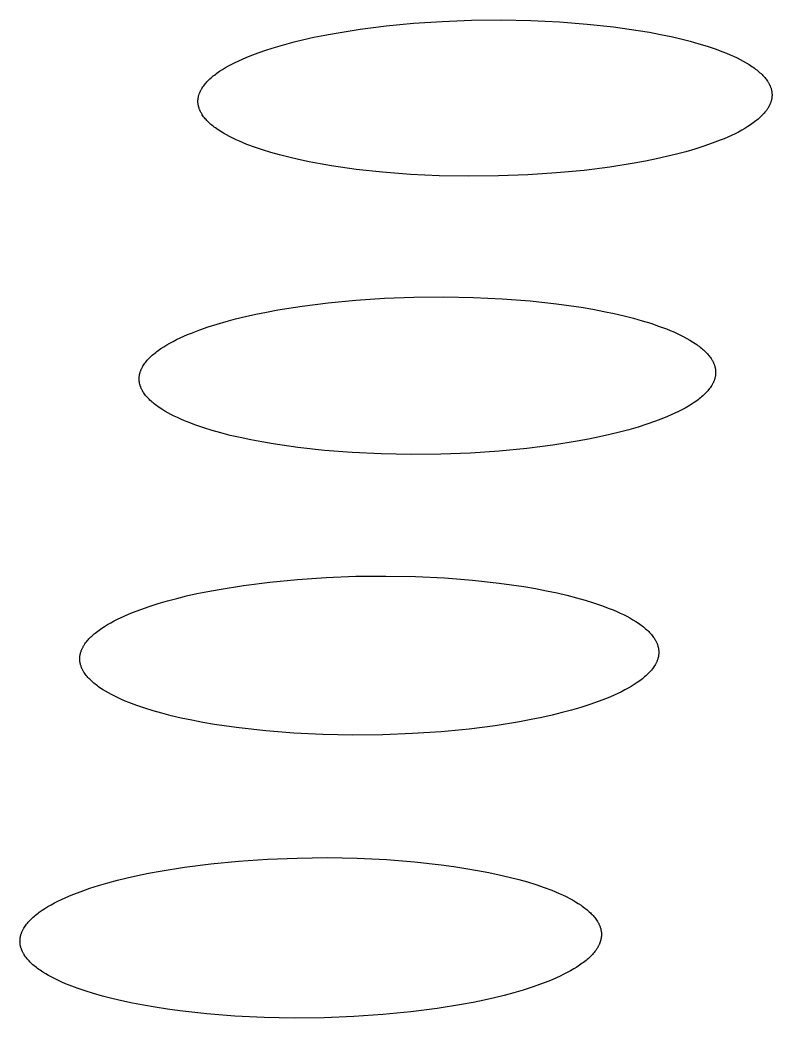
# Model space of a CAD drawing. Header units: millimetres. Extents: x -987 to 2591, y -102 to 2398.
# Drawn here: x -48.52 to -40.66, y 723.19 to 733.6 of the extents above; entities that cross this region are included whole.
import ezdxf

# ---------------------------------------------------------------- set-up
doc = ezdxf.new("R2010")
doc.units = ezdxf.units.MM
doc.header["$MEASUREMENT"] = 0
doc.layers.add('Utwórz2D linie widoczne', color=7, linetype='Continuous', true_color=0x000000)

msp = doc.modelspace()

# ---------------------------------------------------------------- linework, layer by layer
at = {"layer": 'Utwórz2D linie widoczne'}
for p, q in [((-44.692, 733.541), (-44.406, 733.568)), ((-44.406, 733.568), (-44.107, 733.588)), ((-44.107, 733.588), (-43.801, 733.599)), ((-43.801, 733.599), (-43.491, 733.603)), ((-43.491, 733.603), (-43.184, 733.597)), ((-43.184, 733.597), (-42.883, 733.583)), ((-42.883, 733.583), (-42.593, 733.56)), ((-42.593, 733.56), (-42.318, 733.53)), ((-45.446, 733.422), (-45.333, 733.445)), ((-45.333, 733.445), (-45.215, 733.466)), ((-45.215, 733.466), (-44.963, 733.506)), ((-44.963, 733.506), (-44.692, 733.541)), ((-42.318, 733.53), (-42.062, 733.494)), ((-42.062, 733.494), (-41.942, 733.474)), ((-41.942, 733.474), (-41.828, 733.452)), ((-41.828, 733.452), (-41.719, 733.429)), ((-45.847, 733.32), (-45.752, 733.347)), ((-45.752, 733.347), (-45.654, 733.373)), ((-45.654, 733.373), (-45.553, 733.398)), ((-45.553, 733.398), (-45.446, 733.422)), ((-41.719, 733.429), (-41.616, 733.405)), ((-41.616, 733.405), (-41.518, 733.381)), ((-41.518, 733.381), (-41.427, 733.355)), ((-41.427, 733.355), (-41.34, 733.328)), ((-46.113, 733.228), (-46.028, 733.26)), ((-46.028, 733.26), (-45.939, 733.291)), ((-45.939, 733.291), (-45.847, 733.32)), ((-41.34, 733.328), (-41.257, 733.3)), ((-41.257, 733.3), (-41.177, 733.27)), ((-41.177, 733.27), (-41.138, 733.255)), ((-41.138, 733.255), (-41.101, 733.239)), ((-41.101, 733.239), (-41.065, 733.223)), ((-46.337, 733.123), (-46.303, 733.142)), ((-46.303, 733.142), (-46.268, 733.16)), ((-46.268, 733.16), (-46.231, 733.177)), ((-46.231, 733.177), (-46.193, 733.195)), ((-46.193, 733.195), (-46.153, 733.211)), ((-46.153, 733.211), (-46.113, 733.228)), ((-41.065, 733.223), (-41.03, 733.206)), ((-41.03, 733.206), (-40.996, 733.189)), ((-40.996, 733.189), (-40.964, 733.172)), ((-40.964, 733.172), (-40.933, 733.155)), ((-40.933, 733.155), (-40.903, 733.137)), ((-40.903, 733.137), (-40.875, 733.118)), ((-46.497, 733.018), (-46.485, 733.028)), ((-46.485, 733.028), (-46.472, 733.037)), ((-46.472, 733.037), (-46.459, 733.047)), ((-46.459, 733.047), (-46.431, 733.067)), ((-46.431, 733.067), (-46.401, 733.086)), ((-46.401, 733.086), (-46.37, 733.105)), ((-46.37, 733.105), (-46.337, 733.123)), ((-40.875, 733.118), (-40.862, 733.109)), ((-40.862, 733.109), (-40.849, 733.1)), ((-40.849, 733.1), (-40.836, 733.09)), ((-40.836, 733.09), (-40.824, 733.081)), ((-40.824, 733.081), (-40.812, 733.071)), ((-40.812, 733.071), (-40.801, 733.062)), ((-40.801, 733.062), (-40.79, 733.052)), ((-40.79, 733.052), (-40.779, 733.042)), ((-40.779, 733.042), (-40.769, 733.033)), ((-40.769, 733.033), (-40.759, 733.023)), ((-46.597, 732.916), (-46.59, 732.926)), ((-46.59, 732.926), (-46.581, 732.937)), ((-46.581, 732.937), (-46.572, 732.947)), ((-46.572, 732.947), (-46.563, 732.957)), ((-46.563, 732.957), (-46.553, 732.967)), ((-46.553, 732.967), (-46.543, 732.978)), ((-46.543, 732.978), (-46.532, 732.988)), ((-46.532, 732.988), (-46.521, 732.998)), ((-46.521, 732.998), (-46.51, 733.008)), ((-46.51, 733.008), (-46.497, 733.018)), ((-40.759, 733.023), (-40.75, 733.013)), ((-40.75, 733.013), (-40.741, 733.003)), ((-40.741, 733.003), (-40.733, 732.993)), ((-40.733, 732.993), (-40.725, 732.983)), ((-40.725, 732.983), (-40.718, 732.973)), ((-40.718, 732.973), (-40.711, 732.963)), ((-40.711, 732.963), (-40.707, 732.958)), ((-40.707, 732.958), (-40.704, 732.953)), ((-40.704, 732.953), (-40.701, 732.947)), ((-40.701, 732.947), (-40.698, 732.942)), ((-40.698, 732.942), (-40.695, 732.937)), ((-40.695, 732.937), (-40.693, 732.932)), ((-40.693, 732.932), (-40.69, 732.927)), ((-40.69, 732.927), (-40.688, 732.922)), ((-40.688, 732.922), (-40.685, 732.917)), ((-46.648, 732.816), (-46.647, 732.822)), ((-46.647, 732.822), (-46.645, 732.827)), ((-46.645, 732.827), (-46.643, 732.832)), ((-46.643, 732.832), (-46.641, 732.837)), ((-46.641, 732.837), (-46.639, 732.843)), ((-46.639, 732.843), (-46.637, 732.848)), ((-46.637, 732.848), (-46.635, 732.853)), ((-46.635, 732.853), (-46.632, 732.858)), ((-46.632, 732.858), (-46.63, 732.864)), ((-46.63, 732.864), (-46.627, 732.869)), ((-46.627, 732.869), (-46.624, 732.874)), ((-46.624, 732.874), (-46.621, 732.879)), ((-46.621, 732.879), (-46.618, 732.885)), ((-46.618, 732.885), (-46.612, 732.895)), ((-46.612, 732.895), (-46.605, 732.906)), ((-46.605, 732.906), (-46.597, 732.916)), ((-40.685, 732.917), (-40.683, 732.911)), ((-40.683, 732.911), (-40.681, 732.906)), ((-40.681, 732.906), (-40.679, 732.901)), ((-40.679, 732.901), (-40.677, 732.896)), ((-40.677, 732.896), (-40.675, 732.891)), ((-40.675, 732.891), (-40.674, 732.885)), ((-40.674, 732.885), (-40.672, 732.88)), ((-40.672, 732.88), (-40.671, 732.875)), ((-40.671, 732.875), (-40.67, 732.87)), ((-40.67, 732.87), (-40.669, 732.864)), ((-40.669, 732.864), (-40.668, 732.859)), ((-40.668, 732.859), (-40.667, 732.854)), ((-40.667, 732.854), (-40.666, 732.849)), ((-40.666, 732.849), (-40.665, 732.843)), ((-40.665, 732.843), (-40.665, 732.838)), ((-40.665, 732.838), (-40.665, 732.833)), ((-40.665, 732.833), (-40.664, 732.828)), ((-40.664, 732.828), (-40.664, 732.822)), ((-40.664, 732.822), (-40.664, 732.817)), ((-40.664, 732.817), (-40.664, 732.812)), ((-46.657, 732.769), (-46.656, 732.774)), ((-46.657, 732.764), (-46.657, 732.769)), ((-46.657, 732.758), (-46.657, 732.764)), ((-46.657, 732.753), (-46.657, 732.758)), ((-46.657, 732.748), (-46.657, 732.753)), ((-46.657, 732.742), (-46.657, 732.748)), ((-46.657, 732.737), (-46.657, 732.742)), ((-46.656, 732.732), (-46.657, 732.737)), ((-46.656, 732.779), (-46.655, 732.785)), ((-46.656, 732.774), (-46.656, 732.779)), ((-46.656, 732.727), (-46.656, 732.732)), ((-46.655, 732.721), (-46.656, 732.727)), ((-46.655, 732.785), (-46.654, 732.79)), ((-46.654, 732.716), (-46.655, 732.721)), ((-46.654, 732.79), (-46.653, 732.795)), ((-46.653, 732.711), (-46.654, 732.716)), ((-46.653, 732.795), (-46.652, 732.801)), ((-46.652, 732.801), (-46.651, 732.806)), ((-46.651, 732.806), (-46.65, 732.811)), ((-46.65, 732.811), (-46.648, 732.816)), ((-40.688, 732.717), (-40.691, 732.712)), ((-40.686, 732.722), (-40.688, 732.717)), ((-40.683, 732.727), (-40.686, 732.722)), ((-40.681, 732.733), (-40.683, 732.727)), ((-40.679, 732.738), (-40.681, 732.733)), ((-40.677, 732.743), (-40.679, 732.738)), ((-40.676, 732.749), (-40.677, 732.743)), ((-40.674, 732.754), (-40.676, 732.749)), ((-40.673, 732.759), (-40.674, 732.754)), ((-40.671, 732.764), (-40.673, 732.759)), ((-40.67, 732.77), (-40.671, 732.764)), ((-40.669, 732.775), (-40.67, 732.77)), ((-40.668, 732.78), (-40.669, 732.775)), ((-40.667, 732.785), (-40.668, 732.78)), ((-40.666, 732.791), (-40.667, 732.785)), ((-40.665, 732.796), (-40.666, 732.791)), ((-40.664, 732.812), (-40.665, 732.807)), ((-40.665, 732.807), (-40.665, 732.801)), ((-40.665, 732.801), (-40.665, 732.796)), ((-46.652, 732.706), (-46.653, 732.711)), ((-46.651, 732.7), (-46.652, 732.706)), ((-46.649, 732.695), (-46.651, 732.7)), ((-46.648, 732.69), (-46.649, 732.695)), ((-46.646, 732.685), (-46.648, 732.69)), ((-46.645, 732.68), (-46.646, 732.685)), ((-46.643, 732.674), (-46.645, 732.68)), ((-46.641, 732.669), (-46.643, 732.674)), ((-46.639, 732.664), (-46.641, 732.669)), ((-46.637, 732.659), (-46.639, 732.664)), ((-46.634, 732.654), (-46.637, 732.659)), ((-46.632, 732.648), (-46.634, 732.654)), ((-46.63, 732.643), (-46.632, 732.648)), ((-46.627, 732.638), (-46.63, 732.643)), ((-46.624, 732.633), (-46.627, 732.638)), ((-46.621, 732.628), (-46.624, 732.633)), ((-46.618, 732.623), (-46.621, 732.628)), ((-46.615, 732.618), (-46.618, 732.623)), ((-46.612, 732.613), (-46.615, 732.618)), ((-46.605, 732.602), (-46.612, 732.613)), ((-40.757, 732.618), (-40.766, 732.608)), ((-40.747, 732.628), (-40.757, 732.618)), ((-40.739, 732.639), (-40.747, 732.628)), ((-40.73, 732.649), (-40.739, 732.639)), ((-40.722, 732.659), (-40.73, 732.649)), ((-40.715, 732.67), (-40.722, 732.659)), ((-40.708, 732.68), (-40.715, 732.67)), ((-40.705, 732.685), (-40.708, 732.68)), ((-40.702, 732.691), (-40.705, 732.685)), ((-40.699, 732.696), (-40.702, 732.691)), ((-40.696, 732.701), (-40.699, 732.696)), ((-40.693, 732.706), (-40.696, 732.701)), ((-40.691, 732.712), (-40.693, 732.706)), ((-46.598, 732.592), (-46.605, 732.602)), ((-46.59, 732.582), (-46.598, 732.592)), ((-46.581, 732.572), (-46.59, 732.582)), ((-46.573, 732.562), (-46.581, 732.572)), ((-46.564, 732.552), (-46.573, 732.562)), ((-46.554, 732.543), (-46.564, 732.552)), ((-46.544, 732.533), (-46.554, 732.543)), ((-46.533, 732.523), (-46.544, 732.533)), ((-46.523, 732.513), (-46.533, 732.523)), ((-46.511, 732.504), (-46.523, 732.513)), ((-40.888, 732.508), (-40.917, 732.489)), ((-40.86, 732.528), (-40.888, 732.508)), ((-40.847, 732.538), (-40.86, 732.528)), ((-40.834, 732.548), (-40.847, 732.538)), ((-40.822, 732.558), (-40.834, 732.548)), ((-40.81, 732.568), (-40.822, 732.558)), ((-40.798, 732.578), (-40.81, 732.568)), ((-40.787, 732.588), (-40.798, 732.578)), ((-40.776, 732.598), (-40.787, 732.588)), ((-40.766, 732.608), (-40.776, 732.598)), ((-46.499, 732.494), (-46.511, 732.504)), ((-46.487, 732.485), (-46.499, 732.494)), ((-46.475, 732.475), (-46.487, 732.485)), ((-46.462, 732.466), (-46.475, 732.475)), ((-46.448, 732.457), (-46.462, 732.466)), ((-46.42, 732.438), (-46.448, 732.457)), ((-46.391, 732.42), (-46.42, 732.438)), ((-46.36, 732.403), (-46.391, 732.42)), ((-46.328, 732.386), (-46.36, 732.403)), ((-41.05, 732.415), (-41.087, 732.398)), ((-41.015, 732.433), (-41.05, 732.415)), ((-40.981, 732.452), (-41.015, 732.433)), ((-40.948, 732.47), (-40.981, 732.452)), ((-40.917, 732.489), (-40.948, 732.47)), ((-46.294, 732.369), (-46.328, 732.386)), ((-46.259, 732.352), (-46.294, 732.369)), ((-46.223, 732.336), (-46.259, 732.352)), ((-46.186, 732.32), (-46.223, 732.336)), ((-46.148, 732.304), (-46.186, 732.32)), ((-46.068, 732.274), (-46.148, 732.304)), ((-41.29, 732.315), (-41.378, 732.284)), ((-41.205, 732.347), (-41.29, 732.315)), ((-41.165, 732.363), (-41.205, 732.347)), ((-41.125, 732.38), (-41.165, 732.363)), ((-41.087, 732.398), (-41.125, 732.38)), ((-45.984, 732.246), (-46.068, 732.274)), ((-45.898, 732.219), (-45.984, 732.246)), ((-45.806, 732.194), (-45.898, 732.219)), ((-45.709, 732.169), (-45.806, 732.194)), ((-41.663, 732.201), (-41.765, 732.177)), ((-41.565, 732.227), (-41.663, 732.201)), ((-41.47, 732.255), (-41.565, 732.227)), ((-41.378, 732.284), (-41.47, 732.255)), ((-45.606, 732.145), (-45.709, 732.169)), ((-45.497, 732.122), (-45.606, 732.145)), ((-45.382, 732.1), (-45.497, 732.122)), ((-45.262, 732.08), (-45.382, 732.1)), ((-42.103, 732.108), (-42.356, 732.067)), ((-41.985, 732.13), (-42.103, 732.108)), ((-41.872, 732.153), (-41.985, 732.13)), ((-41.765, 732.177), (-41.872, 732.153)), ((-45.006, 732.043), (-45.262, 732.08)), ((-44.731, 732.013), (-45.006, 732.043)), ((-44.44, 731.991), (-44.731, 732.013)), ((-44.139, 731.977), (-44.44, 731.991)), ((-43.213, 731.986), (-43.52, 731.974)), ((-42.914, 732.006), (-43.213, 731.986)), ((-42.627, 732.033), (-42.914, 732.006)), ((-42.356, 732.067), (-42.627, 732.033)), ((-43.83, 731.971), (-44.139, 731.977)), ((-43.52, 731.974), (-43.83, 731.971)), ((-45.569, 730.616), (-45.297, 730.651)), ((-45.297, 730.651), (-45.01, 730.678)), ((-45.01, 730.678), (-44.71, 730.698)), ((-44.71, 730.698), (-44.402, 730.71)), ((-44.402, 730.71), (-44.091, 730.713)), ((-44.091, 730.713), (-43.782, 730.707)), ((-43.782, 730.707), (-43.48, 730.693)), ((-43.48, 730.693), (-43.189, 730.67)), ((-43.189, 730.67), (-42.913, 730.64)), ((-42.913, 730.64), (-42.656, 730.604)), ((-46.162, 730.506), (-46.054, 730.531)), ((-46.054, 730.531), (-45.941, 730.554)), ((-45.941, 730.554), (-45.822, 730.576)), ((-45.822, 730.576), (-45.569, 730.616)), ((-42.656, 730.604), (-42.536, 730.583)), ((-42.536, 730.583), (-42.421, 730.561)), ((-42.421, 730.561), (-42.311, 730.538)), ((-42.311, 730.538), (-42.208, 730.514)), ((-46.55, 730.399), (-46.457, 730.428)), ((-46.457, 730.428), (-46.362, 730.456)), ((-46.362, 730.456), (-46.264, 730.482)), ((-46.264, 730.482), (-46.162, 730.506)), ((-42.208, 730.514), (-42.11, 730.489)), ((-42.11, 730.489), (-42.019, 730.463)), ((-42.019, 730.463), (-41.931, 730.437)), ((-41.931, 730.437), (-41.848, 730.408)), ((-46.804, 730.301), (-46.765, 730.319)), ((-46.765, 730.319), (-46.724, 730.335)), ((-46.724, 730.335), (-46.639, 730.368)), ((-46.639, 730.368), (-46.55, 730.399)), ((-41.848, 730.408), (-41.767, 730.378)), ((-41.767, 730.378), (-41.729, 730.362)), ((-41.729, 730.362), (-41.691, 730.346)), ((-41.691, 730.346), (-41.655, 730.33)), ((-41.655, 730.33), (-41.62, 730.313)), ((-46.983, 730.211), (-46.95, 730.23)), ((-46.95, 730.23), (-46.916, 730.248)), ((-46.916, 730.248), (-46.88, 730.266)), ((-46.88, 730.266), (-46.843, 730.284)), ((-46.843, 730.284), (-46.804, 730.301)), ((-41.62, 730.313), (-41.586, 730.296)), ((-41.586, 730.296), (-41.554, 730.279)), ((-41.554, 730.279), (-41.523, 730.261)), ((-41.523, 730.261), (-41.493, 730.243)), ((-41.493, 730.243), (-41.465, 730.225)), ((-41.465, 730.225), (-41.451, 730.215)), ((-41.451, 730.215), (-41.438, 730.206)), ((-47.135, 730.103), (-47.123, 730.113)), ((-47.123, 730.113), (-47.111, 730.123)), ((-47.111, 730.123), (-47.098, 730.133)), ((-47.098, 730.133), (-47.085, 730.143)), ((-47.085, 730.143), (-47.072, 730.153)), ((-47.072, 730.153), (-47.044, 730.173)), ((-47.044, 730.173), (-47.014, 730.192)), ((-47.014, 730.192), (-46.983, 730.211)), ((-41.438, 730.206), (-41.425, 730.197)), ((-41.425, 730.197), (-41.413, 730.187)), ((-41.413, 730.187), (-41.401, 730.177)), ((-41.401, 730.177), (-41.39, 730.168)), ((-41.39, 730.168), (-41.379, 730.158)), ((-41.379, 730.158), (-41.368, 730.148)), ((-41.368, 730.148), (-41.358, 730.138)), ((-41.358, 730.138), (-41.348, 730.128)), ((-41.348, 730.128), (-41.339, 730.118)), ((-41.339, 730.118), (-41.33, 730.108)), ((-47.226, 730), (-47.219, 730.01)), ((-47.219, 730.01), (-47.211, 730.021)), ((-47.211, 730.021), (-47.203, 730.031)), ((-47.203, 730.031), (-47.195, 730.041)), ((-47.195, 730.041), (-47.186, 730.052)), ((-47.186, 730.052), (-47.177, 730.062)), ((-47.177, 730.062), (-47.167, 730.072)), ((-47.167, 730.072), (-47.156, 730.083)), ((-47.156, 730.083), (-47.146, 730.093)), ((-47.146, 730.093), (-47.135, 730.103)), ((-41.33, 730.108), (-41.322, 730.098)), ((-41.322, 730.098), (-41.314, 730.088)), ((-41.314, 730.088), (-41.306, 730.078)), ((-41.306, 730.078), (-41.299, 730.068)), ((-41.299, 730.068), (-41.293, 730.057)), ((-41.293, 730.057), (-41.29, 730.052)), ((-41.29, 730.052), (-41.287, 730.047)), ((-41.287, 730.047), (-41.284, 730.042)), ((-41.284, 730.042), (-41.281, 730.037)), ((-41.281, 730.037), (-41.279, 730.032)), ((-41.279, 730.032), (-41.276, 730.026)), ((-41.276, 730.026), (-41.274, 730.021)), ((-41.274, 730.021), (-41.272, 730.016)), ((-41.272, 730.016), (-41.27, 730.011)), ((-41.27, 730.011), (-41.268, 730.005)), ((-41.268, 730.005), (-41.266, 730)), ((-47.267, 729.899), (-47.266, 729.904)), ((-47.266, 729.904), (-47.265, 729.909)), ((-47.265, 729.909), (-47.264, 729.915)), ((-47.264, 729.915), (-47.262, 729.92)), ((-47.262, 729.92), (-47.261, 729.925)), ((-47.261, 729.925), (-47.259, 729.931)), ((-47.259, 729.931), (-47.257, 729.936)), ((-47.257, 729.936), (-47.255, 729.941)), ((-47.255, 729.941), (-47.253, 729.947)), ((-47.253, 729.947), (-47.251, 729.952)), ((-47.251, 729.952), (-47.249, 729.957)), ((-47.249, 729.957), (-47.246, 729.963)), ((-47.246, 729.963), (-47.244, 729.968)), ((-47.244, 729.968), (-47.241, 729.973)), ((-47.241, 729.973), (-47.238, 729.978)), ((-47.238, 729.978), (-47.235, 729.984)), ((-47.235, 729.984), (-47.232, 729.989)), ((-47.232, 729.989), (-47.226, 730)), ((-41.266, 730), (-41.264, 729.995)), ((-41.264, 729.995), (-41.262, 729.99)), ((-41.262, 729.99), (-41.261, 729.984)), ((-41.261, 729.984), (-41.26, 729.979)), ((-41.26, 729.979), (-41.258, 729.974)), ((-41.258, 729.974), (-41.257, 729.969)), ((-41.257, 729.969), (-41.256, 729.963)), ((-41.256, 729.963), (-41.255, 729.958)), ((-41.255, 729.958), (-41.255, 729.953)), ((-41.255, 729.953), (-41.254, 729.947)), ((-41.254, 729.947), (-41.254, 729.942)), ((-41.254, 729.942), (-41.253, 729.937)), ((-41.253, 729.91), (-41.254, 729.905)), ((-41.254, 729.905), (-41.254, 729.9)), ((-41.253, 729.937), (-41.253, 729.932)), ((-41.253, 729.932), (-41.253, 729.926)), ((-41.253, 729.926), (-41.253, 729.921)), ((-41.253, 729.921), (-41.253, 729.916)), ((-41.253, 729.916), (-41.253, 729.91)), ((-47.271, 729.872), (-47.27, 729.878)), ((-47.271, 729.867), (-47.271, 729.872)), ((-47.271, 729.862), (-47.271, 729.867)), ((-47.271, 729.856), (-47.271, 729.862)), ((-47.271, 729.851), (-47.271, 729.856)), ((-47.271, 729.846), (-47.271, 729.851)), ((-47.271, 729.84), (-47.271, 729.846)), ((-47.27, 729.835), (-47.271, 729.84)), ((-47.27, 729.883), (-47.269, 729.888)), ((-47.27, 729.878), (-47.27, 729.883)), ((-47.27, 729.83), (-47.27, 729.835)), ((-47.269, 729.824), (-47.27, 729.83)), ((-47.269, 729.888), (-47.268, 729.893)), ((-47.268, 729.819), (-47.269, 729.824)), ((-47.268, 729.893), (-47.267, 729.899)), ((-47.267, 729.814), (-47.268, 729.819)), ((-47.266, 729.809), (-47.267, 729.814)), ((-47.265, 729.803), (-47.266, 729.809)), ((-47.264, 729.798), (-47.265, 729.803)), ((-47.262, 729.793), (-47.264, 729.798)), ((-41.288, 729.799), (-41.291, 729.793)), ((-41.285, 729.804), (-41.288, 729.799)), ((-41.282, 729.809), (-41.285, 729.804)), ((-41.279, 729.815), (-41.282, 729.809)), ((-41.277, 729.82), (-41.279, 729.815)), ((-41.275, 729.825), (-41.277, 729.82)), ((-41.272, 729.83), (-41.275, 729.825)), ((-41.27, 729.836), (-41.272, 729.83)), ((-41.268, 729.841), (-41.27, 729.836)), ((-41.266, 729.846), (-41.268, 729.841)), ((-41.264, 729.852), (-41.266, 729.846)), ((-41.263, 729.857), (-41.264, 729.852)), ((-41.261, 729.862), (-41.263, 729.857)), ((-41.26, 729.868), (-41.261, 729.862)), ((-41.259, 729.873), (-41.26, 729.868)), ((-41.257, 729.878), (-41.259, 729.873)), ((-41.256, 729.884), (-41.257, 729.878)), ((-41.255, 729.894), (-41.256, 729.889)), ((-41.256, 729.889), (-41.256, 729.884)), ((-41.254, 729.9), (-41.255, 729.894)), ((-47.261, 729.787), (-47.262, 729.793)), ((-47.259, 729.782), (-47.261, 729.787)), ((-47.257, 729.777), (-47.259, 729.782)), ((-47.255, 729.772), (-47.257, 729.777)), ((-47.253, 729.766), (-47.255, 729.772)), ((-47.251, 729.761), (-47.253, 729.766)), ((-47.249, 729.756), (-47.251, 729.761)), ((-47.246, 729.751), (-47.249, 729.756)), ((-47.244, 729.746), (-47.246, 729.751)), ((-47.241, 729.74), (-47.244, 729.746)), ((-47.238, 729.735), (-47.241, 729.74)), ((-47.235, 729.73), (-47.238, 729.735)), ((-47.232, 729.725), (-47.235, 729.73)), ((-47.229, 729.72), (-47.232, 729.725)), ((-47.226, 729.715), (-47.229, 729.72)), ((-47.219, 729.704), (-47.226, 729.715)), ((-47.212, 729.694), (-47.219, 729.704)), ((-47.204, 729.684), (-47.212, 729.694)), ((-41.366, 729.7), (-41.376, 729.689)), ((-41.356, 729.71), (-41.366, 729.7)), ((-41.346, 729.72), (-41.356, 729.71)), ((-41.336, 729.731), (-41.346, 729.72)), ((-41.328, 729.741), (-41.336, 729.731)), ((-41.319, 729.751), (-41.328, 729.741)), ((-41.311, 729.762), (-41.319, 729.751)), ((-41.304, 729.772), (-41.311, 729.762)), ((-41.297, 729.783), (-41.304, 729.772)), ((-41.294, 729.788), (-41.297, 729.783)), ((-41.291, 729.793), (-41.294, 729.788)), ((-47.196, 729.674), (-47.204, 729.684)), ((-47.187, 729.664), (-47.196, 729.674)), ((-47.178, 729.654), (-47.187, 729.664)), ((-47.168, 729.644), (-47.178, 729.654)), ((-47.158, 729.634), (-47.168, 729.644)), ((-47.147, 729.624), (-47.158, 729.634)), ((-47.136, 729.614), (-47.147, 729.624)), ((-47.125, 729.605), (-47.136, 729.614)), ((-47.113, 729.595), (-47.125, 729.605)), ((-47.101, 729.586), (-47.113, 729.595)), ((-41.507, 729.59), (-41.538, 729.571)), ((-41.478, 729.61), (-41.507, 729.59)), ((-41.45, 729.629), (-41.478, 729.61)), ((-41.437, 729.639), (-41.45, 729.629)), ((-41.424, 729.649), (-41.437, 729.639)), ((-41.411, 729.659), (-41.424, 729.649)), ((-41.399, 729.669), (-41.411, 729.659)), ((-41.388, 729.679), (-41.399, 729.669)), ((-41.376, 729.689), (-41.388, 729.679)), ((-47.088, 729.576), (-47.101, 729.586)), ((-47.075, 729.567), (-47.088, 729.576)), ((-47.062, 729.557), (-47.075, 729.567)), ((-47.034, 729.539), (-47.062, 729.557)), ((-47.004, 729.521), (-47.034, 729.539)), ((-46.973, 729.503), (-47.004, 729.521)), ((-46.941, 729.486), (-46.973, 729.503)), ((-46.907, 729.469), (-46.941, 729.486)), ((-41.678, 729.498), (-41.716, 729.48)), ((-41.641, 729.516), (-41.678, 729.498)), ((-41.605, 729.534), (-41.641, 729.516)), ((-41.571, 729.552), (-41.605, 729.534)), ((-41.538, 729.571), (-41.571, 729.552)), ((-46.872, 729.452), (-46.907, 729.469)), ((-46.836, 729.435), (-46.872, 729.452)), ((-46.799, 729.419), (-46.836, 729.435)), ((-46.76, 729.404), (-46.799, 729.419)), ((-46.68, 729.374), (-46.76, 729.404)), ((-41.97, 729.383), (-42.063, 729.354)), ((-41.882, 729.414), (-41.97, 729.383)), ((-41.797, 729.447), (-41.882, 729.414)), ((-41.756, 729.463), (-41.797, 729.447)), ((-41.716, 729.48), (-41.756, 729.463)), ((-46.596, 729.345), (-46.68, 729.374)), ((-46.509, 729.318), (-46.596, 729.345)), ((-46.417, 729.292), (-46.509, 729.318)), ((-46.32, 729.267), (-46.417, 729.292)), ((-42.257, 729.3), (-42.359, 729.275)), ((-42.158, 729.326), (-42.257, 729.3)), ((-42.063, 729.354), (-42.158, 729.326)), ((-46.216, 729.243), (-46.32, 729.267)), ((-46.107, 729.22), (-46.216, 729.243)), ((-45.992, 729.198), (-46.107, 729.22)), ((-45.871, 729.177), (-45.992, 729.198)), ((-45.613, 729.14), (-45.871, 729.177)), ((-42.699, 729.205), (-42.952, 729.165)), ((-42.58, 729.227), (-42.699, 729.205)), ((-42.466, 729.251), (-42.58, 729.227)), ((-42.359, 729.275), (-42.466, 729.251)), ((-45.337, 729.11), (-45.613, 729.14)), ((-45.046, 729.088), (-45.337, 729.11)), ((-44.743, 729.073), (-45.046, 729.088)), ((-44.433, 729.067), (-44.743, 729.073)), ((-44.121, 729.071), (-44.433, 729.067)), ((-43.813, 729.082), (-44.121, 729.071)), ((-43.512, 729.102), (-43.813, 729.082)), ((-43.224, 729.13), (-43.512, 729.102)), ((-42.952, 729.165), (-43.224, 729.13)), ((-46.181, 727.701), (-45.908, 727.736)), ((-45.908, 727.736), (-45.619, 727.764)), ((-45.619, 727.764), (-45.318, 727.784)), ((-45.318, 727.784), (-45.009, 727.796)), ((-45.009, 727.796), (-44.696, 727.799)), ((-44.696, 727.799), (-44.386, 727.793)), ((-44.386, 727.793), (-44.083, 727.779)), ((-44.083, 727.779), (-43.79, 727.756)), ((-43.79, 727.756), (-43.513, 727.726)), ((-43.513, 727.726), (-43.255, 727.688)), ((-46.776, 727.591), (-46.668, 727.615)), ((-46.668, 727.615), (-46.554, 727.638)), ((-46.554, 727.638), (-46.435, 727.66)), ((-46.435, 727.66), (-46.181, 727.701)), ((-43.255, 727.688), (-43.134, 727.668)), ((-43.134, 727.668), (-43.019, 727.646)), ((-43.019, 727.646), (-42.909, 727.622)), ((-42.909, 727.622), (-42.805, 727.598)), ((-47.166, 727.482), (-47.073, 727.511)), ((-47.073, 727.511), (-46.977, 727.539)), ((-46.977, 727.539), (-46.878, 727.565)), ((-46.878, 727.565), (-46.776, 727.591)), ((-42.805, 727.598), (-42.707, 727.573)), ((-42.707, 727.573), (-42.615, 727.547)), ((-42.615, 727.547), (-42.528, 727.52)), ((-42.528, 727.52), (-42.443, 727.491)), ((-47.422, 727.384), (-47.382, 727.401)), ((-47.382, 727.401), (-47.341, 727.418)), ((-47.341, 727.418), (-47.255, 727.451)), ((-47.255, 727.451), (-47.166, 727.482)), ((-42.443, 727.491), (-42.363, 727.461)), ((-42.363, 727.461), (-42.324, 727.445)), ((-42.324, 727.445), (-42.286, 727.429)), ((-42.286, 727.429), (-42.25, 727.413)), ((-42.25, 727.413), (-42.215, 727.396)), ((-47.601, 727.292), (-47.568, 727.311)), ((-47.568, 727.311), (-47.533, 727.33)), ((-47.533, 727.33), (-47.497, 727.348)), ((-47.497, 727.348), (-47.46, 727.366)), ((-47.46, 727.366), (-47.422, 727.384)), ((-42.215, 727.396), (-42.181, 727.379)), ((-42.181, 727.379), (-42.148, 727.361)), ((-42.148, 727.361), (-42.117, 727.343)), ((-42.117, 727.343), (-42.087, 727.325)), ((-42.087, 727.325), (-42.059, 727.306)), ((-42.059, 727.306), (-42.045, 727.297)), ((-42.045, 727.297), (-42.032, 727.287)), ((-47.753, 727.184), (-47.741, 727.194)), ((-47.741, 727.194), (-47.729, 727.204)), ((-47.729, 727.204), (-47.717, 727.214)), ((-47.717, 727.214), (-47.704, 727.224)), ((-47.704, 727.224), (-47.69, 727.234)), ((-47.69, 727.234), (-47.662, 727.254)), ((-47.662, 727.254), (-47.632, 727.273)), ((-47.632, 727.273), (-47.601, 727.292)), ((-42.032, 727.287), (-42.02, 727.278)), ((-42.02, 727.278), (-42.007, 727.268)), ((-42.007, 727.268), (-41.995, 727.259)), ((-41.995, 727.259), (-41.984, 727.249)), ((-41.984, 727.249), (-41.973, 727.239)), ((-41.973, 727.239), (-41.962, 727.229)), ((-41.962, 727.229), (-41.952, 727.219)), ((-41.952, 727.219), (-41.942, 727.209)), ((-41.942, 727.209), (-41.933, 727.199)), ((-41.933, 727.199), (-41.924, 727.189)), ((-47.845, 727.079), (-47.838, 727.09)), ((-47.838, 727.09), (-47.83, 727.1)), ((-47.83, 727.1), (-47.822, 727.111)), ((-47.822, 727.111), (-47.814, 727.121)), ((-47.814, 727.121), (-47.805, 727.132)), ((-47.805, 727.132), (-47.795, 727.142)), ((-47.795, 727.142), (-47.786, 727.153)), ((-47.786, 727.153), (-47.775, 727.163)), ((-47.775, 727.163), (-47.764, 727.173)), ((-47.764, 727.173), (-47.753, 727.184)), ((-41.924, 727.189), (-41.916, 727.179)), ((-41.916, 727.179), (-41.908, 727.169)), ((-41.908, 727.169), (-41.9, 727.158)), ((-41.9, 727.158), (-41.893, 727.148)), ((-41.893, 727.148), (-41.887, 727.138)), ((-41.887, 727.138), (-41.884, 727.132)), ((-41.884, 727.132), (-41.881, 727.127)), ((-41.881, 727.127), (-41.878, 727.122)), ((-41.878, 727.122), (-41.875, 727.117)), ((-41.875, 727.117), (-41.873, 727.112)), ((-41.873, 727.112), (-41.87, 727.106)), ((-41.87, 727.106), (-41.868, 727.101)), ((-41.868, 727.101), (-41.865, 727.096)), ((-41.865, 727.096), (-41.863, 727.091)), ((-41.863, 727.091), (-41.861, 727.085)), ((-47.886, 726.983), (-47.884, 726.988)), ((-47.884, 726.988), (-47.883, 726.994)), ((-47.883, 726.994), (-47.882, 726.999)), ((-47.882, 726.999), (-47.88, 727.004)), ((-47.88, 727.004), (-47.878, 727.01)), ((-47.878, 727.01), (-47.877, 727.015)), ((-47.877, 727.015), (-47.875, 727.021)), ((-47.875, 727.021), (-47.873, 727.026)), ((-47.873, 727.026), (-47.87, 727.031)), ((-47.87, 727.031), (-47.868, 727.037)), ((-47.868, 727.037), (-47.866, 727.042)), ((-47.866, 727.042), (-47.863, 727.047)), ((-47.863, 727.047), (-47.86, 727.053)), ((-47.86, 727.053), (-47.857, 727.058)), ((-47.857, 727.058), (-47.854, 727.063)), ((-47.854, 727.063), (-47.851, 727.069)), ((-47.851, 727.069), (-47.845, 727.079)), ((-41.861, 727.085), (-41.859, 727.08)), ((-41.859, 727.08), (-41.858, 727.075)), ((-41.858, 727.075), (-41.856, 727.069)), ((-41.856, 727.069), (-41.855, 727.064)), ((-41.855, 727.064), (-41.853, 727.059)), ((-41.853, 727.059), (-41.852, 727.053)), ((-41.852, 727.053), (-41.851, 727.048)), ((-41.851, 727.048), (-41.85, 727.043)), ((-41.85, 727.043), (-41.849, 727.037)), ((-41.849, 727.037), (-41.848, 727.032)), ((-41.848, 727.032), (-41.848, 727.027)), ((-41.848, 727.027), (-41.847, 727.021)), ((-41.847, 726.984), (-41.848, 726.978)), ((-41.847, 727.021), (-41.847, 727.016)), ((-41.847, 727.016), (-41.847, 727.011)), ((-41.847, 727.011), (-41.847, 727.005)), ((-41.847, 727.005), (-41.847, 727)), ((-41.847, 727), (-41.847, 726.995)), ((-41.847, 726.995), (-41.847, 726.989)), ((-41.847, 726.989), (-41.847, 726.984)), ((-47.891, 726.945), (-47.89, 726.951)), ((-47.891, 726.94), (-47.891, 726.945)), ((-47.891, 726.935), (-47.891, 726.94)), ((-47.891, 726.929), (-47.891, 726.935)), ((-47.891, 726.924), (-47.891, 726.929)), ((-47.89, 726.919), (-47.891, 726.924)), ((-47.89, 726.956), (-47.889, 726.962)), ((-47.89, 726.951), (-47.89, 726.956)), ((-47.89, 726.913), (-47.89, 726.919)), ((-47.889, 726.908), (-47.89, 726.913)), ((-47.889, 726.962), (-47.889, 726.967)), ((-47.889, 726.903), (-47.889, 726.908)), ((-47.888, 726.897), (-47.889, 726.903)), ((-47.888, 726.972), (-47.887, 726.978)), ((-47.889, 726.967), (-47.888, 726.972)), ((-47.887, 726.892), (-47.888, 726.897)), ((-47.887, 726.978), (-47.886, 726.983)), ((-47.886, 726.887), (-47.887, 726.892)), ((-47.884, 726.881), (-47.886, 726.887)), ((-47.883, 726.876), (-47.884, 726.881)), ((-41.879, 726.882), (-41.882, 726.877)), ((-41.876, 726.887), (-41.879, 726.882)), ((-41.873, 726.893), (-41.876, 726.887)), ((-41.871, 726.898), (-41.873, 726.893)), ((-41.868, 726.903), (-41.871, 726.898)), ((-41.866, 726.909), (-41.868, 726.903)), ((-41.864, 726.914), (-41.866, 726.909)), ((-41.862, 726.919), (-41.864, 726.914)), ((-41.86, 726.925), (-41.862, 726.919)), ((-41.858, 726.93), (-41.86, 726.925)), ((-41.857, 726.935), (-41.858, 726.93)), ((-41.855, 726.941), (-41.857, 726.935)), ((-41.854, 726.946), (-41.855, 726.941)), ((-41.852, 726.952), (-41.854, 726.946)), ((-41.851, 726.957), (-41.852, 726.952)), ((-41.85, 726.962), (-41.851, 726.957)), ((-41.849, 726.968), (-41.85, 726.962)), ((-41.848, 726.978), (-41.849, 726.973)), ((-41.849, 726.973), (-41.849, 726.968)), ((-47.882, 726.871), (-47.883, 726.876)), ((-47.88, 726.865), (-47.882, 726.871)), ((-47.878, 726.86), (-47.88, 726.865)), ((-47.877, 726.855), (-47.878, 726.86)), ((-47.875, 726.849), (-47.877, 726.855)), ((-47.873, 726.844), (-47.875, 726.849)), ((-47.87, 726.839), (-47.873, 726.844)), ((-47.868, 726.834), (-47.87, 726.839)), ((-47.866, 726.828), (-47.868, 726.834)), ((-47.863, 726.823), (-47.866, 726.828)), ((-47.86, 726.818), (-47.863, 726.823)), ((-47.858, 726.813), (-47.86, 726.818)), ((-47.855, 726.807), (-47.858, 726.813)), ((-47.852, 726.802), (-47.855, 726.807)), ((-47.849, 726.797), (-47.852, 726.802)), ((-47.845, 726.792), (-47.849, 726.797)), ((-47.838, 726.782), (-47.845, 726.792)), ((-47.831, 726.771), (-47.838, 726.782)), ((-41.96, 726.777), (-41.971, 726.767)), ((-41.95, 726.787), (-41.96, 726.777)), ((-41.94, 726.798), (-41.95, 726.787)), ((-41.931, 726.808), (-41.94, 726.798)), ((-41.922, 726.818), (-41.931, 726.808)), ((-41.913, 726.829), (-41.922, 726.818)), ((-41.906, 726.84), (-41.913, 726.829)), ((-41.898, 726.85), (-41.906, 726.84)), ((-41.891, 726.861), (-41.898, 726.85)), ((-41.885, 726.871), (-41.891, 726.861)), ((-41.882, 726.877), (-41.885, 726.871)), ((-47.823, 726.761), (-47.831, 726.771)), ((-47.815, 726.751), (-47.823, 726.761)), ((-47.806, 726.741), (-47.815, 726.751)), ((-47.797, 726.731), (-47.806, 726.741)), ((-47.787, 726.721), (-47.797, 726.731)), ((-47.777, 726.711), (-47.787, 726.721)), ((-47.766, 726.701), (-47.777, 726.711)), ((-47.755, 726.691), (-47.766, 726.701)), ((-47.744, 726.681), (-47.755, 726.691)), ((-47.732, 726.671), (-47.744, 726.681)), ((-47.72, 726.662), (-47.732, 726.671)), ((-42.073, 726.686), (-42.102, 726.666)), ((-42.045, 726.706), (-42.073, 726.686)), ((-42.031, 726.716), (-42.045, 726.706)), ((-42.018, 726.726), (-42.031, 726.716)), ((-42.006, 726.736), (-42.018, 726.726)), ((-41.994, 726.746), (-42.006, 726.736)), ((-41.982, 726.756), (-41.994, 726.746)), ((-41.971, 726.767), (-41.982, 726.756)), ((-47.707, 726.652), (-47.72, 726.662)), ((-47.694, 726.643), (-47.707, 726.652)), ((-47.681, 726.633), (-47.694, 726.643)), ((-47.653, 726.615), (-47.681, 726.633)), ((-47.623, 726.596), (-47.653, 726.615)), ((-47.592, 726.579), (-47.623, 726.596)), ((-47.559, 726.561), (-47.592, 726.579)), ((-42.274, 726.573), (-42.312, 726.556)), ((-42.237, 726.591), (-42.274, 726.573)), ((-42.201, 726.61), (-42.237, 726.591)), ((-42.167, 726.628), (-42.201, 726.61)), ((-42.134, 726.647), (-42.167, 726.628)), ((-42.102, 726.666), (-42.134, 726.647)), ((-47.525, 726.544), (-47.559, 726.561)), ((-47.49, 726.527), (-47.525, 726.544)), ((-47.454, 726.51), (-47.49, 726.527)), ((-47.416, 726.494), (-47.454, 726.51)), ((-47.378, 726.478), (-47.416, 726.494)), ((-47.297, 726.448), (-47.378, 726.478)), ((-42.478, 726.489), (-42.568, 726.458)), ((-42.393, 726.521), (-42.478, 726.489)), ((-42.352, 726.538), (-42.393, 726.521)), ((-42.312, 726.556), (-42.352, 726.538)), ((-47.213, 726.419), (-47.297, 726.448)), ((-47.126, 726.392), (-47.213, 726.419)), ((-47.034, 726.366), (-47.126, 726.392)), ((-46.936, 726.341), (-47.034, 726.366)), ((-42.855, 726.374), (-42.958, 726.348)), ((-42.757, 726.4), (-42.855, 726.374)), ((-42.661, 726.428), (-42.757, 726.4)), ((-42.568, 726.458), (-42.661, 726.428)), ((-46.832, 726.316), (-46.936, 726.341)), ((-46.722, 726.293), (-46.832, 726.316)), ((-46.606, 726.271), (-46.722, 726.293)), ((-46.485, 726.25), (-46.606, 726.271)), ((-43.299, 726.278), (-43.554, 726.237)), ((-43.18, 726.301), (-43.299, 726.278)), ((-43.066, 726.324), (-43.18, 726.301)), ((-42.958, 726.348), (-43.066, 726.324)), ((-46.358, 726.231), (-46.485, 726.25)), ((-46.226, 726.213), (-46.358, 726.231)), ((-45.949, 726.182), (-46.226, 726.213)), ((-45.656, 726.16), (-45.949, 726.182)), ((-45.352, 726.145), (-45.656, 726.16)), ((-44.418, 726.154), (-44.728, 726.142)), ((-44.117, 726.174), (-44.418, 726.154)), ((-43.827, 726.202), (-44.117, 726.174)), ((-43.554, 726.237), (-43.827, 726.202)), ((-45.041, 726.139), (-45.352, 726.145)), ((-44.728, 726.142), (-45.041, 726.139)), ((-46.797, 724.761), (-46.523, 724.796)), ((-46.523, 724.796), (-46.233, 724.824)), ((-46.233, 724.824), (-45.931, 724.845)), ((-45.931, 724.845), (-45.62, 724.856)), ((-45.62, 724.856), (-45.307, 724.86)), ((-45.307, 724.86), (-44.995, 724.854)), ((-44.995, 724.854), (-44.69, 724.839)), ((-44.69, 724.839), (-44.397, 724.816)), ((-44.397, 724.816), (-44.119, 724.786)), ((-47.287, 724.674), (-47.172, 724.698)), ((-47.172, 724.698), (-47.052, 724.72)), ((-47.052, 724.72), (-46.797, 724.761)), ((-44.119, 724.786), (-43.987, 724.768)), ((-43.987, 724.768), (-43.86, 724.748)), ((-43.86, 724.748), (-43.738, 724.727)), ((-43.738, 724.727), (-43.622, 724.705)), ((-43.622, 724.705), (-43.512, 724.682)), ((-47.694, 724.57), (-47.597, 724.598)), ((-47.597, 724.598), (-47.498, 724.624)), ((-47.498, 724.624), (-47.395, 724.65)), ((-47.395, 724.65), (-47.287, 724.674)), ((-43.512, 724.682), (-43.407, 724.657)), ((-43.407, 724.657), (-43.309, 724.632)), ((-43.309, 724.632), (-43.217, 724.606)), ((-43.217, 724.606), (-43.129, 724.578)), ((-47.963, 724.475), (-47.877, 724.508)), ((-47.877, 724.508), (-47.787, 724.54)), ((-47.787, 724.54), (-47.694, 724.57)), ((-43.129, 724.578), (-43.044, 724.549)), ((-43.044, 724.549), (-42.963, 724.519)), ((-42.963, 724.519), (-42.925, 724.503)), ((-42.925, 724.503), (-42.887, 724.487)), ((-42.887, 724.487), (-42.85, 724.47)), ((-48.191, 724.368), (-48.156, 724.387)), ((-48.156, 724.387), (-48.12, 724.405)), ((-48.12, 724.405), (-48.083, 724.423)), ((-48.083, 724.423), (-48.044, 724.441)), ((-48.044, 724.441), (-48.004, 724.458)), ((-48.004, 724.458), (-47.963, 724.475)), ((-42.85, 724.47), (-42.815, 724.453)), ((-42.815, 724.453), (-42.781, 724.436)), ((-42.781, 724.436), (-42.748, 724.418)), ((-42.748, 724.418), (-42.717, 724.4)), ((-42.717, 724.4), (-42.687, 724.382)), ((-42.687, 724.382), (-42.658, 724.363)), ((-48.34, 724.27), (-48.327, 724.28)), ((-48.327, 724.28), (-48.314, 724.29)), ((-48.314, 724.29), (-48.285, 724.31)), ((-48.285, 724.31), (-48.256, 724.33)), ((-48.256, 724.33), (-48.224, 724.349)), ((-48.224, 724.349), (-48.191, 724.368)), ((-42.658, 724.363), (-42.645, 724.353)), ((-42.645, 724.353), (-42.632, 724.344)), ((-42.632, 724.344), (-42.619, 724.334)), ((-42.619, 724.334), (-42.607, 724.325)), ((-42.607, 724.325), (-42.595, 724.315)), ((-42.595, 724.315), (-42.583, 724.305)), ((-42.583, 724.305), (-42.572, 724.295)), ((-42.572, 724.295), (-42.561, 724.285)), ((-42.561, 724.285), (-42.551, 724.275)), ((-48.447, 724.166), (-48.438, 724.176)), ((-48.438, 724.176), (-48.429, 724.187)), ((-48.429, 724.187), (-48.42, 724.198)), ((-48.42, 724.198), (-48.41, 724.208)), ((-48.41, 724.208), (-48.399, 724.218)), ((-48.399, 724.218), (-48.388, 724.229)), ((-48.388, 724.229), (-48.377, 724.239)), ((-48.377, 724.239), (-48.365, 724.249)), ((-48.365, 724.249), (-48.353, 724.26)), ((-48.353, 724.26), (-48.34, 724.27)), ((-42.551, 724.275), (-42.541, 724.265)), ((-42.541, 724.265), (-42.532, 724.255)), ((-42.532, 724.255), (-42.523, 724.245)), ((-42.523, 724.245), (-42.515, 724.234)), ((-42.515, 724.234), (-42.507, 724.224)), ((-42.507, 724.224), (-42.499, 724.214)), ((-42.499, 724.214), (-42.492, 724.203)), ((-42.492, 724.203), (-42.486, 724.193)), ((-42.486, 724.193), (-42.482, 724.188)), ((-42.482, 724.188), (-42.479, 724.182)), ((-42.479, 724.182), (-42.477, 724.177)), ((-42.477, 724.177), (-42.474, 724.172)), ((-42.474, 724.172), (-42.471, 724.166)), ((-48.503, 724.064), (-48.501, 724.069)), ((-48.501, 724.069), (-48.499, 724.075)), ((-48.499, 724.075), (-48.497, 724.08)), ((-48.497, 724.08), (-48.495, 724.086)), ((-48.495, 724.086), (-48.493, 724.091)), ((-48.493, 724.091), (-48.49, 724.096)), ((-48.49, 724.096), (-48.487, 724.102)), ((-48.487, 724.102), (-48.485, 724.107)), ((-48.485, 724.107), (-48.482, 724.112)), ((-48.482, 724.112), (-48.479, 724.118)), ((-48.479, 724.118), (-48.476, 724.123)), ((-48.476, 724.123), (-48.469, 724.134)), ((-48.469, 724.134), (-48.462, 724.145)), ((-48.462, 724.145), (-48.455, 724.155)), ((-48.455, 724.155), (-48.447, 724.166)), ((-42.471, 724.166), (-42.469, 724.161)), ((-42.469, 724.161), (-42.466, 724.156)), ((-42.466, 724.156), (-42.464, 724.151)), ((-42.464, 724.151), (-42.462, 724.145)), ((-42.462, 724.145), (-42.46, 724.14)), ((-42.46, 724.14), (-42.458, 724.135)), ((-42.458, 724.135), (-42.457, 724.129)), ((-42.457, 724.129), (-42.455, 724.124)), ((-42.455, 724.124), (-42.453, 724.119)), ((-42.453, 724.119), (-42.452, 724.113)), ((-42.452, 724.113), (-42.451, 724.108)), ((-42.451, 724.108), (-42.45, 724.102)), ((-42.45, 724.102), (-42.449, 724.097)), ((-42.449, 724.097), (-42.448, 724.092)), ((-42.448, 724.092), (-42.447, 724.086)), ((-42.447, 724.086), (-42.446, 724.081)), ((-42.446, 724.081), (-42.446, 724.076)), ((-42.446, 724.076), (-42.446, 724.07)), ((-42.446, 724.07), (-42.445, 724.065)), ((-48.516, 723.988), (-48.515, 723.994)), ((-48.515, 723.983), (-48.516, 723.988)), ((-48.515, 724.01), (-48.514, 724.015)), ((-48.515, 724.004), (-48.515, 724.01)), ((-48.515, 723.999), (-48.515, 724.004)), ((-48.515, 723.994), (-48.515, 723.999)), ((-48.515, 723.977), (-48.515, 723.983)), ((-48.515, 723.972), (-48.515, 723.977)), ((-48.515, 723.966), (-48.515, 723.972)), ((-48.514, 723.961), (-48.515, 723.966)), ((-48.514, 724.015), (-48.513, 724.021)), ((-48.513, 724.021), (-48.512, 724.026)), ((-48.512, 724.026), (-48.511, 724.031)), ((-48.511, 724.031), (-48.51, 724.037)), ((-48.51, 724.037), (-48.509, 724.042)), ((-48.509, 724.042), (-48.508, 724.048)), ((-48.508, 724.048), (-48.506, 724.053)), ((-48.506, 724.053), (-48.505, 724.058)), ((-48.505, 724.058), (-48.503, 724.064)), ((-42.463, 723.967), (-42.465, 723.962)), ((-42.461, 723.973), (-42.463, 723.967)), ((-42.459, 723.978), (-42.461, 723.973)), ((-42.457, 723.983), (-42.459, 723.978)), ((-42.455, 723.989), (-42.457, 723.983)), ((-42.454, 723.994), (-42.455, 723.989)), ((-42.453, 724), (-42.454, 723.994)), ((-42.451, 724.005), (-42.453, 724)), ((-42.45, 724.011), (-42.451, 724.005)), ((-42.449, 724.016), (-42.45, 724.011)), ((-42.448, 724.021), (-42.449, 724.016)), ((-42.447, 724.027), (-42.448, 724.021)), ((-42.446, 724.038), (-42.447, 724.032)), ((-42.447, 724.032), (-42.447, 724.027)), ((-42.445, 724.048), (-42.446, 724.043)), ((-42.446, 724.043), (-42.446, 724.038)), ((-42.445, 724.065), (-42.445, 724.059)), ((-42.445, 724.059), (-42.445, 724.054)), ((-42.445, 724.054), (-42.445, 724.048)), ((-48.513, 723.956), (-48.514, 723.961)), ((-48.512, 723.95), (-48.513, 723.956)), ((-48.512, 723.945), (-48.512, 723.95)), ((-48.51, 723.94), (-48.512, 723.945)), ((-48.509, 723.934), (-48.51, 723.94)), ((-48.508, 723.929), (-48.509, 723.934)), ((-48.507, 723.923), (-48.508, 723.929)), ((-48.505, 723.918), (-48.507, 723.923)), ((-48.503, 723.913), (-48.505, 723.918)), ((-48.501, 723.907), (-48.503, 723.913)), ((-48.499, 723.902), (-48.501, 723.907)), ((-48.497, 723.897), (-48.499, 723.902)), ((-48.495, 723.891), (-48.497, 723.897)), ((-48.493, 723.886), (-48.495, 723.891)), ((-48.49, 723.881), (-48.493, 723.886)), ((-48.488, 723.876), (-48.49, 723.881)), ((-48.485, 723.87), (-48.488, 723.876)), ((-48.482, 723.865), (-48.485, 723.87)), ((-48.479, 723.86), (-48.482, 723.865)), ((-48.476, 723.855), (-48.479, 723.86)), ((-42.53, 723.86), (-42.539, 723.85)), ((-42.521, 723.871), (-42.53, 723.86)), ((-42.513, 723.881), (-42.521, 723.871)), ((-42.505, 723.892), (-42.513, 723.881)), ((-42.497, 723.903), (-42.505, 723.892)), ((-42.49, 723.913), (-42.497, 723.903)), ((-42.484, 723.924), (-42.49, 723.913)), ((-42.481, 723.93), (-42.484, 723.924)), ((-42.478, 723.935), (-42.481, 723.93)), ((-42.475, 723.94), (-42.478, 723.935)), ((-42.472, 723.946), (-42.475, 723.94)), ((-42.47, 723.951), (-42.472, 723.946)), ((-42.467, 723.956), (-42.47, 723.951)), ((-42.465, 723.962), (-42.467, 723.956)), ((-48.473, 723.849), (-48.476, 723.855)), ((-48.47, 723.844), (-48.473, 723.849)), ((-48.463, 723.834), (-48.47, 723.844)), ((-48.456, 723.823), (-48.463, 723.834)), ((-48.448, 723.813), (-48.456, 723.823)), ((-48.439, 723.803), (-48.448, 723.813)), ((-48.431, 723.792), (-48.439, 723.803)), ((-48.421, 723.782), (-48.431, 723.792)), ((-48.412, 723.772), (-48.421, 723.782)), ((-48.402, 723.762), (-48.412, 723.772)), ((-48.391, 723.752), (-48.402, 723.762)), ((-42.645, 723.757), (-42.673, 723.737)), ((-42.631, 723.767), (-42.645, 723.757)), ((-42.618, 723.777), (-42.631, 723.767)), ((-42.605, 723.788), (-42.618, 723.777)), ((-42.593, 723.798), (-42.605, 723.788)), ((-42.582, 723.808), (-42.593, 723.798)), ((-42.57, 723.818), (-42.582, 723.808)), ((-42.56, 723.829), (-42.57, 723.818)), ((-42.549, 723.839), (-42.56, 723.829)), ((-42.539, 723.85), (-42.549, 723.839)), ((-48.38, 723.742), (-48.391, 723.752)), ((-48.368, 723.732), (-48.38, 723.742)), ((-48.357, 723.723), (-48.368, 723.732)), ((-48.344, 723.713), (-48.357, 723.723)), ((-48.332, 723.703), (-48.344, 723.713)), ((-48.318, 723.694), (-48.332, 723.703)), ((-48.305, 723.684), (-48.318, 723.694)), ((-48.277, 723.665), (-48.305, 723.684)), ((-48.247, 723.647), (-48.277, 723.665)), ((-42.802, 723.66), (-42.838, 723.642)), ((-42.767, 723.679), (-42.802, 723.66)), ((-42.734, 723.698), (-42.767, 723.679)), ((-42.703, 723.718), (-42.734, 723.698)), ((-42.673, 723.737), (-42.703, 723.718)), ((-48.216, 723.629), (-48.247, 723.647)), ((-48.183, 723.611), (-48.216, 723.629)), ((-48.149, 723.594), (-48.183, 723.611)), ((-48.114, 723.577), (-48.149, 723.594)), ((-48.077, 723.56), (-48.114, 723.577)), ((-48.04, 723.544), (-48.077, 723.56)), ((-42.995, 723.571), (-43.08, 723.538)), ((-42.953, 723.588), (-42.995, 723.571)), ((-42.914, 723.606), (-42.953, 723.588)), ((-42.875, 723.624), (-42.914, 723.606)), ((-42.838, 723.642), (-42.875, 723.624)), ((-48.001, 723.528), (-48.04, 723.544)), ((-47.92, 723.497), (-48.001, 723.528)), ((-47.835, 723.468), (-47.92, 723.497)), ((-47.748, 723.441), (-47.835, 723.468)), ((-43.36, 723.449), (-43.459, 723.422)), ((-43.263, 723.477), (-43.36, 723.449)), ((-43.17, 723.507), (-43.263, 723.477)), ((-43.08, 723.538), (-43.17, 723.507)), ((-47.655, 723.414), (-47.748, 723.441)), ((-47.557, 723.389), (-47.655, 723.414)), ((-47.453, 723.364), (-47.557, 723.389)), ((-47.342, 723.341), (-47.453, 723.364)), ((-47.226, 723.319), (-47.342, 723.341)), ((-43.785, 723.348), (-43.905, 723.326)), ((-43.671, 723.372), (-43.785, 723.348)), ((-43.562, 723.397), (-43.671, 723.372)), ((-43.459, 723.422), (-43.562, 723.397)), ((-47.104, 723.298), (-47.226, 723.319)), ((-46.977, 723.278), (-47.104, 723.298)), ((-46.845, 723.26), (-46.977, 723.278)), ((-46.566, 723.229), (-46.845, 723.26)), ((-44.435, 723.25), (-44.726, 723.221)), ((-44.16, 723.285), (-44.435, 723.25)), ((-43.905, 723.326), (-44.16, 723.285)), ((-46.272, 723.206), (-46.566, 723.229)), ((-45.967, 723.192), (-46.272, 723.206)), ((-45.654, 723.186), (-45.967, 723.192)), ((-45.34, 723.189), (-45.654, 723.186)), ((-45.029, 723.201), (-45.34, 723.189)), ((-44.726, 723.221), (-45.029, 723.201))]:
    msp.add_line(p, q, dxfattribs=at)

doc.saveas('drawing.dxf')
